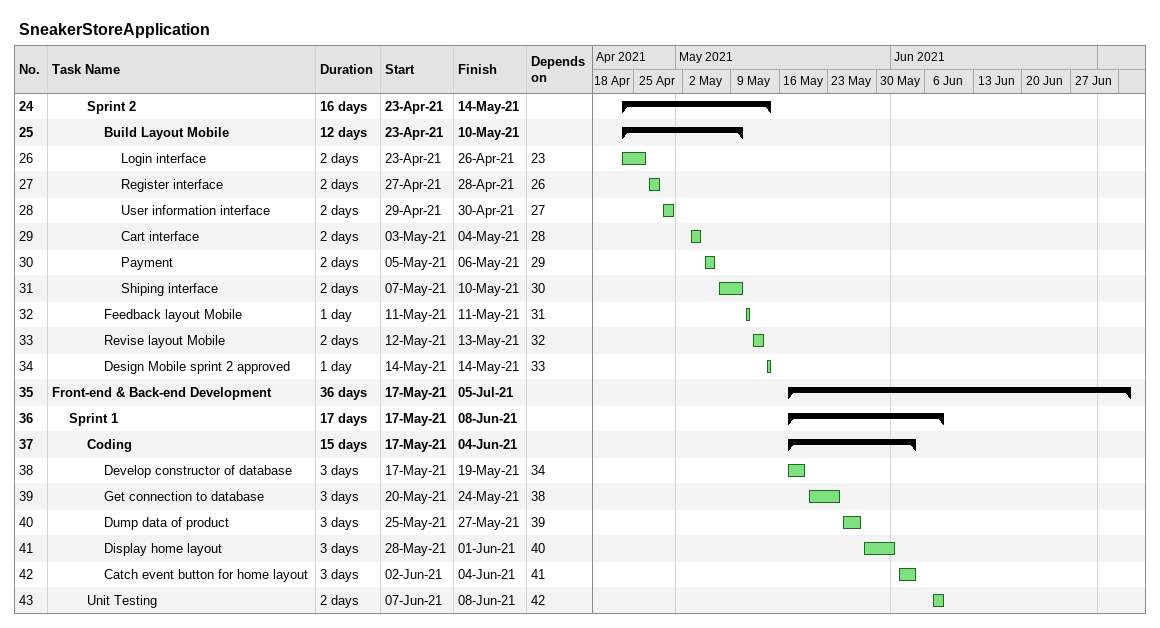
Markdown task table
SneakerStoreApplication

| ID | Level | Task | Duration | Start | Finish | Predecessors |
|---|---|---|---|---|---|---|
| 24 | 3 | **Sprint 2** | 16d | 2021-04-23 | 2021-05-14 |  |
| 25 | 4 | **Build Layout Mobile** | 12d | 2021-04-23 | 2021-05-10 |  |
| 26 | 5 | Login interface | 2d | 2021-04-23 | 2021-04-26 | 23 |
| 27 | 5 | Register interface | 2d | 2021-04-27 | 2021-04-28 | 26 |
| 28 | 5 | User information interface | 2d | 2021-04-29 | 2021-04-30 | 27 |
| 29 | 5 | Cart interface | 2d | 2021-05-03 | 2021-05-04 | 28 |
| 30 | 5 | Payment | 2d | 2021-05-05 | 2021-05-06 | 29 |
| 31 | 5 | Shiping interface | 2d | 2021-05-07 | 2021-05-10 | 30 |
| 32 | 4 | Feedback layout Mobile | 1d | 2021-05-11 | 2021-05-11 | 31 |
| 33 | 4 | Revise layout Mobile | 2d | 2021-05-12 | 2021-05-13 | 32 |
| 34 | 4 | Design Mobile sprint 2 approved | 1d | 2021-05-14 | 2021-05-14 | 33 |
| 35 | 1 | **Front-end & Back-end Development** | 36d | 2021-05-17 | 2021-07-05 |  |
| 36 | 2 | **Sprint 1** | 17d | 2021-05-17 | 2021-06-08 |  |
| 37 | 3 | **Coding** | 15d | 2021-05-17 | 2021-06-04 |  |
| 38 | 4 | Develop constructor of database | 3d | 2021-05-17 | 2021-05-19 | 34 |
| 39 | 4 | Get connection to database | 3d | 2021-05-20 | 2021-05-24 | 38 |
| 40 | 4 | Dump data of product | 3d | 2021-05-25 | 2021-05-27 | 39 |
| 41 | 4 | Display home layout | 3d | 2021-05-28 | 2021-06-01 | 40 |
| 42 | 4 | Catch event button for home layout | 3d | 2021-06-02 | 2021-06-04 | 41 |
| 43 | 3 | Unit Testing | 2d | 2021-06-07 | 2021-06-08 | 42 |
